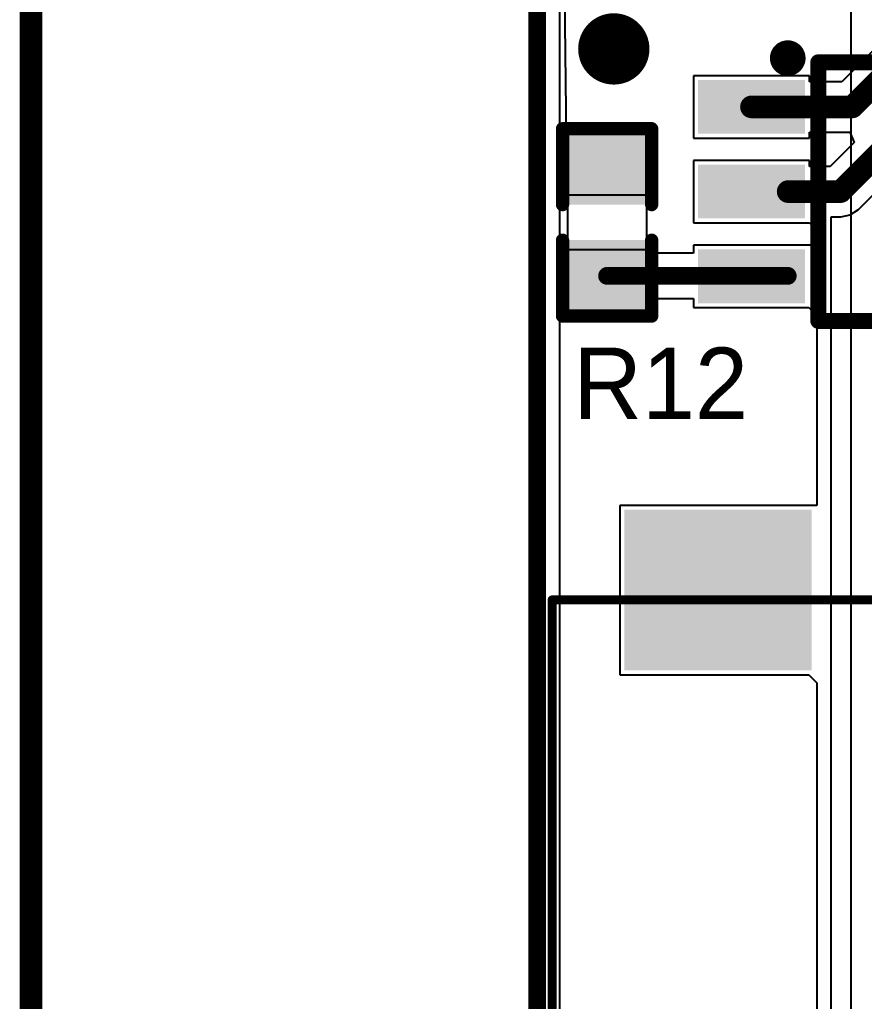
# Model space of a CAD drawing. Extents: x 10.58 to 11.54, y 9.91 to 15.27.
# Drawn here: x 10.5978 to 10.971, y 10.6459 to 11.0794 of the extents above; entities that cross this region are included whole.
import ezdxf

# ---------------------------------------------------------------- set-up
doc = ezdxf.new("R2010")
doc.units = 0
doc.layers.get('0').update_dxf_attribs({"linetype": 'CONTINUOUS'})
for name, color, linetype in [('BOTTOMLAYER', 5, 'CONTINUOUS'), ('KEEPOUTLAYER', 6, 'CONTINUOUS'), ('MULTILAYER', 9, 'CONTINUOUS'), ('TOPLAYER', 1, 'CONTINUOUS'), ('TOPOVERLAY', 2, 'CONTINUOUS'), ('TOPPASTE', 8, 'CONTINUOUS'), ('TOPSOLDER', 216, 'CONTINUOUS'), ('VIAHOLELAYER', 16, 'CONTINUOUS')]:
    doc.layers.add(name, color=color, linetype=linetype)

# ---------------------------------------------------------------- blocks, each defined once
blk = doc.blocks.new('TU1501WNR_3PS_VOID___NL_26')
at = {"layer": 'TOPLAYER'}
for points in [[(0.074803, -0.00315), (0.102362, -0.00315), (0.074803, 0.130709), (0.102362, 0.130709)], [(0.133858, -0.00315), (0.161417, -0.00315), (0.133858, 0.130709), (0.161417, 0.130709)], [(0.192913, -0.00315), (0.220472, -0.00315), (0.192913, 0.130709), (0.220472, 0.130709)], [(-0.035827, -0.133402), (0.027165, -0.133402), (-0.035827, -0.058598), (0.027165, -0.058598)], [(0.268504, -0.133402), (0.331496, -0.133402), (0.268504, -0.058598), (0.331496, -0.058598)]]:
    blk.add_solid(points, dxfattribs=at)
at = {"layer": 'TOPOVERLAY', "const_width": 0.005906}
blk.add_lwpolyline([(0.054521, 0.047968, -64.078045), (0.054553, 0.049)], format="xyb", dxfattribs=at)
at = {"layer": 'TOPOVERLAY'}
for points, const_width in [([(0.053044, 0.047968, 1), (0.055997, 0.047968, 1)], 0.002953), ([(0.053076, 0.049, 1), (0.056029, 0.049, 1)], 0.002953), ([(-0.000984, 0, 1), (0.000984, 0, 1)], 0.001969), ([(-0.000984, 0, 1), (0.000984, 0, 1)], 0.001969), ([(0.294016, 0, 1), (0.295984, 0, 1)], 0.001969), ([(0.294016, 0, 1), (0.295984, 0, 1)], 0.001969), ([(-0.000984, -0.169291, 1), (0.000984, -0.169291, 1)], 0.001969), ([(-0.000984, -0.169291, 1), (0.000984, -0.169291, 1)], 0.001969), ([(0.294016, -0.169291, 1), (0.295984, -0.169291, 1)], 0.001969), ([(0.294016, -0.169291, 1), (0.295984, -0.169291, 1)], 0.001969)]:
    blk.add_lwpolyline(points, format="xyb", close=True, dxfattribs=dict(at, const_width=const_width))
at = {"layer": 'TOPOVERLAY', "const_width": 0.003937}
for points in [[(0, -0.169291), (0, 0)], [(0.295, 0), (0, 0)], [(0.295, -0.169291), (0.295, 0)], [(0.295, -0.169291), (0, -0.169291)]]:
    blk.add_lwpolyline(points, dxfattribs=at)
at = {"layer": 'TOPPASTE'}
for points in [[(0.074803, -0.00315), (0.102362, -0.00315), (0.074803, 0.130709), (0.102362, 0.130709)], [(0.133858, -0.00315), (0.161417, -0.00315), (0.133858, 0.130709), (0.161417, 0.130709)], [(0.192913, -0.00315), (0.220472, -0.00315), (0.192913, 0.130709), (0.220472, 0.130709)], [(-0.035827, -0.133402), (0.027165, -0.133402), (-0.035827, -0.058598), (0.027165, -0.058598)], [(0.268504, -0.133402), (0.331496, -0.133402), (0.268504, -0.058598), (0.331496, -0.058598)]]:
    blk.add_solid(points, dxfattribs=at)
at = {"layer": 'TOPSOLDER'}
for points in [[(0.070803, -0.00715), (0.106362, -0.00715), (0.070803, 0.134709), (0.106362, 0.134709)], [(0.129858, -0.00715), (0.165417, -0.00715), (0.129858, 0.134709), (0.165417, 0.134709)], [(0.188913, -0.00715), (0.224472, -0.00715), (0.188913, 0.134709), (0.224472, 0.134709)], [(-0.039827, -0.137402), (0.031165, -0.137402), (-0.039827, -0.054599), (0.031165, -0.054599)], [(0.264504, -0.137402), (0.335496, -0.137402), (0.264504, -0.054599), (0.335496, -0.054599)]]:
    blk.add_solid(points, dxfattribs=at)
blk = doc.blocks.new('R_0402_41')
at = {"layer": 'TOPLAYER'}
for p, q in [((0.017, 0.0175), (-0.007, 0.0175)), ((-0.007, 0.0175), (-0.007, -0.0175)), ((0.017, -0.0175), (0.017, 0.0175)), ((-0.007, -0.0175), (0.017, -0.0175))]:
    blk.add_line(p, q, dxfattribs=at)
for points in [[(-0.006811, -0.01378), (-0.006811, 0.01378), (-0.030433, -0.01378), (-0.030433, 0.01378)], [(0.040433, -0.01378), (0.040433, 0.01378), (0.016811, -0.01378), (0.016811, 0.01378)]]:
    blk.add_solid(points, dxfattribs=at)
at = {"layer": 'TOPOVERLAY', "const_width": 0.005906}
for points in [[(-0.036339, -0.019685), (-0.036339, 0.019685)], [(-0.002874, 0.019685), (-0.036339, 0.019685)], [(0.046339, 0.019685), (0.012874, 0.019685)], [(0.046339, -0.019685), (0.046339, 0.019685)], [(-0.002874, -0.019685), (-0.036339, -0.019685)], [(0.046339, -0.019685), (0.012874, -0.019685)]]:
    blk.add_lwpolyline(points, dxfattribs=at)
at = {"layer": 'TOPOVERLAY', "const_width": 0.002953}
for points in [[(-0.037815, 0.019685, 1), (-0.034862, 0.019685, 1)], [(-0.037815, 0.019685, 1), (-0.034862, 0.019685, 1)], [(-0.00435, 0.019685, 1), (-0.001398, 0.019685, 1)], [(0.011398, 0.019685, 1), (0.01435, 0.019685, 1)], [(0.044862, 0.019685, 1), (0.047815, 0.019685, 1)], [(0.044862, 0.019685, 1), (0.047815, 0.019685, 1)], [(-0.037815, -0.019685, 1), (-0.034862, -0.019685, 1)], [(-0.037815, -0.019685, 1), (-0.034862, -0.019685, 1)], [(-0.00435, -0.019685, 1), (-0.001398, -0.019685, 1)], [(0.011398, -0.019685, 1), (0.01435, -0.019685, 1)], [(0.044862, -0.019685, 1), (0.047815, -0.019685, 1)], [(0.044862, -0.019685, 1), (0.047815, -0.019685, 1)]]:
    blk.add_lwpolyline(points, format="xyb", close=True, dxfattribs=at)
at = {"layer": 'TOPPASTE'}
for points in [[(-0.006811, -0.01378), (-0.006811, 0.01378), (-0.030433, -0.01378), (-0.030433, 0.01378)], [(0.040433, -0.01378), (0.040433, 0.01378), (0.016811, -0.01378), (0.016811, 0.01378)]]:
    blk.add_solid(points, dxfattribs=at)
at = {"layer": 'TOPSOLDER'}
for points in [[(-0.002811, -0.01778), (-0.002811, 0.01778), (-0.034433, -0.01778), (-0.034433, 0.01778)], [(0.044433, -0.01778), (0.044433, 0.01778), (0.012811, -0.01778), (0.012811, 0.01778)]]:
    blk.add_solid(points, dxfattribs=at)
blk = doc.blocks.new('SOT_23_6L_57')
at = {"layer": 'TOPLAYER'}
for points in [[(-0.045276, 0.080709), (-0.045276, 0.041339), (-0.029528, 0.080709), (-0.029528, 0.041339)], [(-0.007874, 0.080709), (-0.007874, 0.041339), (0.007874, 0.080709), (0.007874, 0.041339)], [(0.029528, 0.080709), (0.029528, 0.041339), (0.045276, 0.080709), (0.045276, 0.041339)], [(-0.045276, -0.041339), (-0.045276, -0.080709), (-0.029528, -0.041339), (-0.029528, -0.080709)], [(-0.007874, -0.041339), (-0.007874, -0.080709), (0.007874, -0.041339), (0.007874, -0.080709)], [(0.029528, -0.041339), (0.029528, -0.080709), (0.045276, -0.041339), (0.045276, -0.080709)]]:
    blk.add_solid(points, dxfattribs=at)
at = {"layer": 'TOPOVERLAY', "const_width": 0.007087}
for points in [[(0.057087, 0.031496), (-0.057087, 0.031496)], [(-0.057087, -0.031496), (-0.057087, 0.031496)], [(0.057087, -0.031496), (0.057087, 0.031496)], [(0.057087, -0.031496), (-0.057087, -0.031496)]]:
    blk.add_lwpolyline(points, dxfattribs=at)
at = {"layer": 'TOPOVERLAY'}
for points, const_width in [([(-0.058858, 0.031496, 1), (-0.055315, 0.031496, 1)], 0.003543), ([(-0.058858, 0.031496, 1), (-0.055315, 0.031496, 1)], 0.003543), ([(0.055315, 0.031496, 1), (0.058858, 0.031496, 1)], 0.003543), ([(0.055315, 0.031496, 1), (0.058858, 0.031496, 1)], 0.003543), ([(-0.058858, -0.031496, 1), (-0.055315, -0.031496, 1)], 0.003543), ([(-0.058858, -0.031496, 1), (-0.055315, -0.031496, 1)], 0.003543), ([(0.055315, -0.031496, 1), (0.058858, -0.031496, 1)], 0.003543), ([(0.055315, -0.031496, 1), (0.058858, -0.031496, 1)], 0.003543), ([(-0.055, -0.045, 1), (-0.062874, -0.045, 1)], 0.007874), ([(-0.064842, -0.045, 1), (-0.060906, -0.045, 1)], 0.003937), ([(-0.056968, -0.045, 1), (-0.053032, -0.045, 1)], 0.003937)]:
    blk.add_lwpolyline(points, format="xyb", close=True, dxfattribs=dict(at, const_width=const_width))
at = {"layer": 'TOPPASTE'}
for points in [[(-0.045276, 0.080709), (-0.045276, 0.041339), (-0.029528, 0.080709), (-0.029528, 0.041339)], [(-0.007874, 0.080709), (-0.007874, 0.041339), (0.007874, 0.080709), (0.007874, 0.041339)], [(0.029528, 0.080709), (0.029528, 0.041339), (0.045276, 0.080709), (0.045276, 0.041339)], [(-0.045276, -0.041339), (-0.045276, -0.080709), (-0.029528, -0.041339), (-0.029528, -0.080709)], [(-0.007874, -0.041339), (-0.007874, -0.080709), (0.007874, -0.041339), (0.007874, -0.080709)], [(0.029528, -0.041339), (0.029528, -0.080709), (0.045276, -0.041339), (0.045276, -0.080709)]]:
    blk.add_solid(points, dxfattribs=at)
at = {"layer": 'TOPSOLDER'}
for points in [[(-0.049276, 0.084709), (-0.049276, 0.037339), (-0.025528, 0.084709), (-0.025528, 0.037339)], [(-0.011874, 0.084709), (-0.011874, 0.037339), (0.011874, 0.084709), (0.011874, 0.037339)], [(0.025528, 0.084709), (0.025528, 0.037339), (0.049276, 0.084709), (0.049276, 0.037339)], [(-0.049276, -0.037339), (-0.049276, -0.084709), (-0.025528, -0.037339), (-0.025528, -0.084709)], [(-0.011874, -0.037339), (-0.011874, -0.084709), (0.011874, -0.037339), (0.011874, -0.084709)], [(0.025528, -0.037339), (0.025528, -0.084709), (0.049276, -0.037339), (0.049276, -0.084709)]]:
    blk.add_solid(points, dxfattribs=at)

msp = doc.modelspace()

# ---------------------------------------------------------------- linework, layer by layer
at = {"layer": 'BOTTOMLAYER'}
for p, q in [((10.836504, 10.348354), (10.836504, 12.641469)), ((10.965098, 11.108699), (10.965098, 10.544087))]:
    msp.add_line(p, q, dxfattribs=at)
at = {"layer": 'BOTTOMLAYER', "const_width": 0.015748}
msp.add_lwpolyline([(10.852449, 11.066512, 1), (10.868197, 11.066512, 1)], format="xyb", close=True, dxfattribs=at)
at = {"layer": 'KEEPOUTLAYER'}
for points, const_width in [([(10.826469, 10.338318), (10.826469, 12.641469)], 0.007874), ([(10.602847, 10.338318), (10.602847, 12.473279)], 0.01)]:
    msp.add_lwpolyline(points, dxfattribs=dict(at, const_width=const_width))
at = {"layer": 'MULTILAYER', "const_width": 0.015748}
msp.add_lwpolyline([(10.852449, 11.066512, 1), (10.868197, 11.066512, 1)], format="xyb", close=True, dxfattribs=at)
at = {"layer": 'TOPLAYER'}
for p, q in [((10.839671, 11.001901), (10.836574, 11.297399)), ((11.005415, 11.096377), (10.961059, 11.052021)), ((10.968409, 10.995638), (11.031075, 11.058304)), ((10.946726, 11.054682), (10.895545, 11.054682)), ((10.895545, 11.054682), (10.895545, 11.027123)), ((10.946726, 11.052021), (10.946726, 11.054682)), ((10.961059, 11.052021), (10.946726, 11.052021)), ((10.946726, 11.027123), (10.946726, 11.029783)), ((10.946726, 11.029783), (10.964571, 11.029783)), ((10.964571, 11.029783), (10.966484, 11.025164)), ((10.895545, 11.027123), (10.946726, 11.027123)), ((10.966484, 11.025164), (10.95594, 11.01462)), ((10.946726, 11.01728), (10.895545, 11.01728)), ((10.895545, 11.01728), (10.895545, 10.989721)), ((10.946726, 11.01462), (10.946726, 11.01728)), ((10.95594, 11.01462), (10.946726, 11.01462)), ((10.839859, 11.001901), (10.839671, 11.001901)), ((10.84004, 11.001901), (10.839859, 11.001901)), ((10.874859, 11.001901), (10.84004, 11.001901)), ((10.84004, 11.001901), (10.84004, 11.001901)), ((10.84004, 11.001901), (10.84004, 11.001901)), ((10.874859, 10.983995), (10.874859, 11.001901)), ((10.964801, 10.993228), (10.968409, 10.995638)), ((10.956359, 10.555101), (10.956359, 10.992381)), ((10.956359, 10.992381), (10.960546, 10.992381)), ((10.960546, 10.992381), (10.964801, 10.993228)), ((10.960546, 10.992381), (10.960546, 10.992381)), ((10.895545, 10.989721), (10.946726, 10.989721)), ((10.946726, 10.989721), (10.946725, 10.989721)), ((10.946725, 10.989721), (10.949967, 10.98648)), ((10.946726, 10.989721), (10.946726, 10.989721)), ((10.949967, 10.98648), (10.949967, 10.979879)), ((10.877044, 10.983995), (10.874859, 10.983995)), ((10.877044, 10.976314), (10.877044, 10.983995)), ((10.946431, 10.979878), (10.895545, 10.979878)), ((10.895545, 10.979878), (10.895545, 10.976314)), ((10.946726, 10.979879), (10.946431, 10.979878)), ((10.946431, 10.979878), (10.946431, 10.979879)), ((10.946431, 10.979879), (10.946431, 10.979878)), ((10.949967, 10.979879), (10.946726, 10.979879)), ((10.949967, 10.979879), (10.949967, 10.979879)), ((10.895545, 10.976314), (10.877044, 10.976314)), ((10.877044, 10.948562), (10.877044, 10.956243)), ((10.877044, 10.956243), (10.895545, 10.956243)), ((10.895545, 10.956243), (10.895545, 10.952319)), ((10.895545, 10.952319), (10.946431, 10.952319)), ((10.946431, 10.952319), (10.949967, 10.948784)), ((10.836504, 10.348354), (10.836504, 10.948562)), ((10.836504, 10.948562), (10.836505, 10.948562)), ((10.836505, 10.948562), (10.837674, 10.948562)), ((10.837674, 10.948562), (10.84004, 10.948562)), ((10.84004, 10.948562), (10.84004, 10.948562)), ((10.84004, 10.948562), (10.84004, 10.948562)), ((10.84004, 10.948562), (10.877044, 10.948562)), ((10.949967, 10.948784), (10.949967, 10.864933)), ((10.946431, 10.864933), (10.863052, 10.864933)), ((10.863052, 10.864933), (10.863052, 10.79013)), ((10.949666, 10.864933), (10.946431, 10.864933)), ((10.946431, 10.864933), (10.946431, 10.864933)), ((10.946431, 10.864933), (10.946431, 10.864933)), ((10.949967, 10.864933), (10.949666, 10.864933)), ((10.949967, 10.864933), (10.949967, 10.864933)), ((10.863052, 10.79013), (10.946431, 10.79013)), ((10.946431, 10.79013), (10.949967, 10.786594)), ((10.949967, 10.786594), (10.949967, 10.560602))]:
    msp.add_line(p, q, dxfattribs=at)
for points, const_width in [([(10.965664, 11.040902), (11.021351, 11.096589)], 0.01), ([(10.960546, 11.003501), (11.026469, 11.069423)], 0.01), ([(10.921135, 11.040902), (10.965664, 11.040902)], 0.01), ([(10.937335, 11.003501), (10.960546, 11.003501)], 0.01), ([(10.857359, 10.966279), (10.937156, 10.966279)], 0.007874)]:
    msp.add_lwpolyline(points, dxfattribs=dict(at, const_width=const_width))
for points, const_width in [([(10.852449, 11.066512, 1), (10.868197, 11.066512, 1)], 0.015748), ([(10.918635, 11.040902, 1), (10.923635, 11.040902, 1)], 0.005), ([(10.963164, 11.040902, 1), (10.968164, 11.040902, 1)], 0.005), ([(10.963164, 11.040902, 1), (10.968164, 11.040902, 1)], 0.005), ([(10.934835, 11.003501, 1), (10.939835, 11.003501, 1)], 0.005), ([(10.958046, 11.003501, 1), (10.963046, 11.003501, 1)], 0.005), ([(10.958046, 11.003501, 1), (10.963046, 11.003501, 1)], 0.005), ([(10.85539, 10.966279, 1), (10.859327, 10.966279, 1)], 0.003937), ([(10.935187, 10.966279, 1), (10.939124, 10.966279, 1)], 0.003937)]:
    msp.add_lwpolyline(points, format="xyb", close=True, dxfattribs=dict(at, const_width=const_width))
at = {"layer": 'VIAHOLELAYER', "const_width": 0.011811}
msp.add_lwpolyline([(10.854417, 11.066512, 1), (10.866228, 11.066512, 1)], format="xyb", close=True, dxfattribs=at)

# ---------------------------------------------------------------- block references
at = {"rotation": 270}
for name, p in [('SOT_23_6L_57', (10.982159, 11.003501)), ('R_0402_41', (10.857359, 10.994901)), ('TU1501WNR_3PS_VOID___NL_26', (11.002359, 10.823201))]:
    msp.add_blockref(name, p, dxfattribs=at)

# ---------------------------------------------------------------- texts
at = {"layer": 'TOPOVERLAY'}
msp.add_text('R12', height=0.031496, rotation=360, dxfattribs=at).set_placement((10.842359, 10.903101))

doc.saveas('drawing.dxf')
